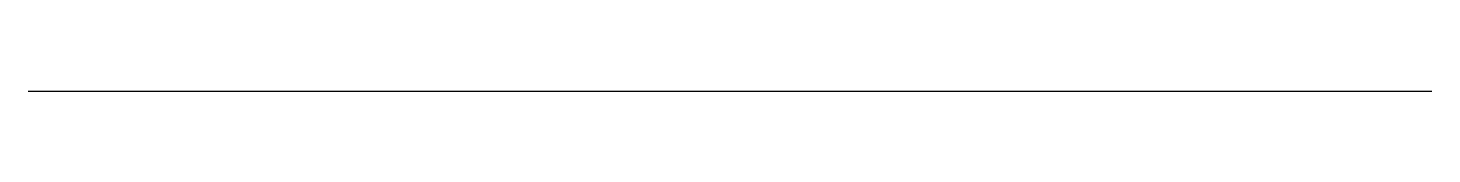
# Model space of a CAD drawing. Extents: x 0 to 100, y 0 to 0.
import ezdxf

# ---------------------------------------------------------------- set-up
doc = ezdxf.new("R2010")
doc.units = 0
doc.layers.add('A B', color=1, linetype='Continuous')

msp = doc.modelspace()

# ---------------------------------------------------------------- linework, layer by layer
at = {"layer": 'A B'}
msp.add_line((0, 0), (100, 0), dxfattribs=at)

doc.saveas('drawing.dxf')
